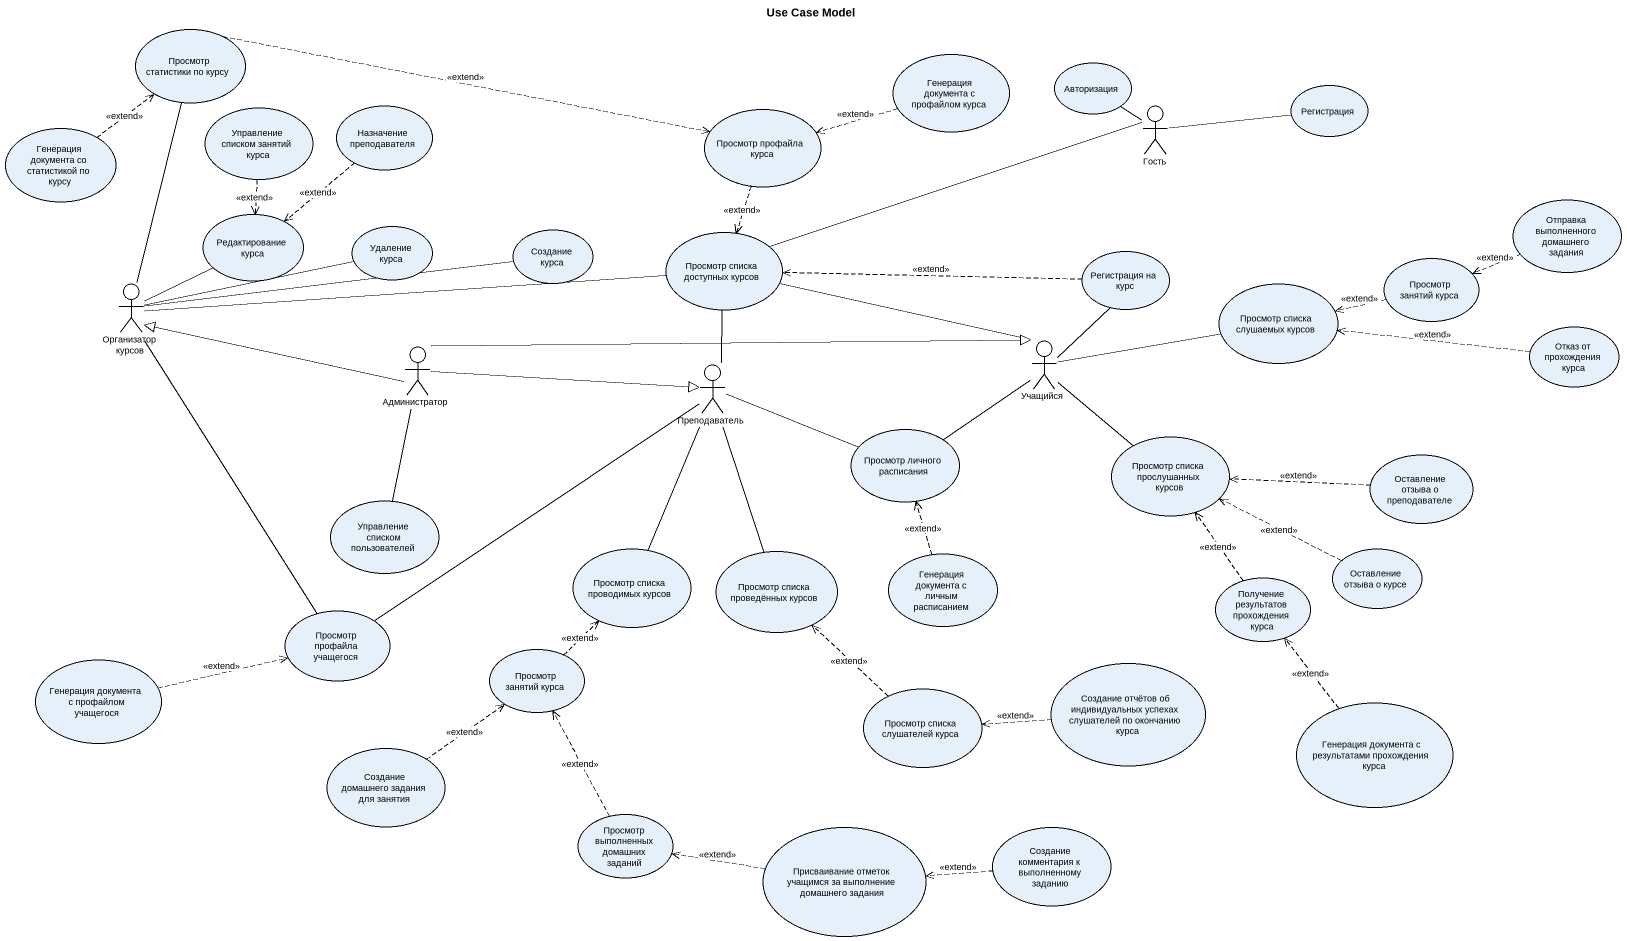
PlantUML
@startuml
title Use Case Model
usecase "Просмотр статистики по курсу" as Просмотр_статистики_по_курсу
usecase "Генерация документа с профайлом курса" as Генерация_документа_с
usecase Авторизация
usecase "Управление списком занятий курса" as Управление_списком_занятий
usecase "Назначение преподавателя" as Назначение_преподавателя
usecase "Просмотр профайла курса" as Просмотр_профайла_курса
actor Гость
usecase Регистрация
usecase "Генерация документа со статистикой по курсу" as Генерация_документа_со
usecase "Редактирование курса" as Редактирование_курса
usecase "Удаление курса" as Удаление_курса
usecase "Отправка выполненного домашнего задания" as Отправка_выполненного
usecase "Создание курса" as Создание_курса
usecase "Просмотр списка доступных курсов" as Просмотр_списка_доступных
usecase "Регистрация на курс" as Регистрация_на_курс
usecase "Просмотр занятий курса" as Просмотр_занятий_курса
actor "Организатор курсов" as Организатор_курсов
usecase "Просмотр списка слушаемых курсов" as Просмотр_списка_слушаемых
actor Учащийся
usecase "Отказ от прохождения курса" as Отказ_от_прохождения_курса
actor Администратор
actor Преподаватель
usecase "Просмотр личного расписания" as Просмотр_личного_расписания
usecase "Просмотр списка прослушанных курсов" as Просмотр_списка
usecase "Оставление отзыва о преподавателе" as Оставление_отзыва_о
usecase "Управление списком пользователей" as Управление_списком
usecase "Просмотр списка проводимых курсов" as Просмотр_списка_проводимых
usecase "Просмотр списка проведённых курсов" as Просмотр_списка_проведённых
usecase "Генерация документа с личным расписанием" as Генерация_документа_с_2
usecase "Оставление отзыва о курсе" as Оставление_отзыва_о_курсе
usecase "Просмотр профайла учащегося" as Просмотр_профайла_учащегося
usecase "Получение результатов прохождения курса" as Получение_результатов
usecase "Просмотр занятий курса" as Просмотр_занятий_курса_2
usecase "Генерация документа с профайлом учащегося" as Генерация_документа_с_3
usecase "Просмотр списка слушателей курса" as Просмотр_списка_слушателей
usecase "Создание отчётов об индивидуальных успехах слушателей по окончанию курса" as Создание_отчётов_об
usecase "Генерация документа с результатами прохождения курса" as Генерация_документа_с_4
usecase "Создание домашнего задания для занятия" as Создание_домашнего_задания
usecase "Просмотр выполненных домашних заданий" as Просмотр_выполненных
usecase "Присваивание отметок учащимся за выполнение домашнего задания" as Присваивание_отметок
usecase "Создание комментария к выполненному заданию" as Создание_комментария_к
Просмотр_статистики_по_курсу .right.> Просмотр_профайла_курса : <<extend>>
Генерация_документа_с .left.> Просмотр_профайла_курса : <<extend>>
Управление_списком_занятий ..> Редактирование_курса : <<extend>>
Назначение_преподавателя ..> Редактирование_курса : <<extend>>
Просмотр_профайла_курса ..> Просмотр_списка_доступных : <<extend>>
Гость -up- Авторизация
Гость -right- Регистрация
Гость -left- Просмотр_списка_доступных
Генерация_документа_со .up.> Просмотр_статистики_по_курсу : <<extend>>
Отправка_выполненного .left.> Просмотр_занятий_курса : <<extend>>
Регистрация_на_курс .left.> Просмотр_списка_доступных : <<extend>>
Просмотр_занятий_курса .left.> Просмотр_списка_слушаемых : <<extend>>
Организатор_курсов -up- Просмотр_статистики_по_курсу
Организатор_курсов -up- Редактирование_курса
Организатор_курсов -right- Удаление_курса
Организатор_курсов -right- Создание_курса
Организатор_курсов -right- Просмотр_списка_доступных
Организатор_курсов -- Просмотр_профайла_учащегося
Учащийся -left- Просмотр_списка_доступных
Учащийся -up- Регистрация_на_курс
Учащийся -right- Просмотр_списка_слушаемых
Учащийся -- Просмотр_списка
Отказ_от_прохождения_курса .left.> Просмотр_списка_слушаемых : <<extend>>
Администратор -left-|> Организатор_курсов
Администратор -right-|> Учащийся
Администратор -right-|> Преподаватель
Администратор -- Управление_списком
Преподаватель -up- Просмотр_списка_доступных
Преподаватель -right- Просмотр_личного_расписания
Преподаватель -- Просмотр_списка_проводимых
Преподаватель -- Просмотр_списка_проведённых
Преподаватель -- Просмотр_профайла_учащегося
Просмотр_личного_расписания -up- Учащийся
Оставление_отзыва_о .left.> Просмотр_списка : <<extend>>
Генерация_документа_с_2 .up.> Просмотр_личного_расписания : <<extend>>
Оставление_отзыва_о_курсе .left.> Просмотр_списка : <<extend>>
Получение_результатов .up.> Просмотр_списка : <<extend>>
Просмотр_занятий_курса_2 .up.> Просмотр_списка_проводимых : <<extend>>
Генерация_документа_с_3 .right.> Просмотр_профайла_учащегося : <<extend>>
Просмотр_списка_слушателей .up.> Просмотр_списка_проведённых : <<extend>>
Создание_отчётов_об .left.> Просмотр_списка_слушателей : <<extend>>
Генерация_документа_с_4 .up.> Получение_результатов : <<extend>>
Создание_домашнего_задания .up.> Просмотр_занятий_курса_2 : <<extend>>
Просмотр_выполненных .up.> Просмотр_занятий_курса_2 : <<extend>>
Присваивание_отметок .left.> Просмотр_выполненных : <<extend>>
Создание_комментария_к .left.> Присваивание_отметок : <<extend>>
@enduml
